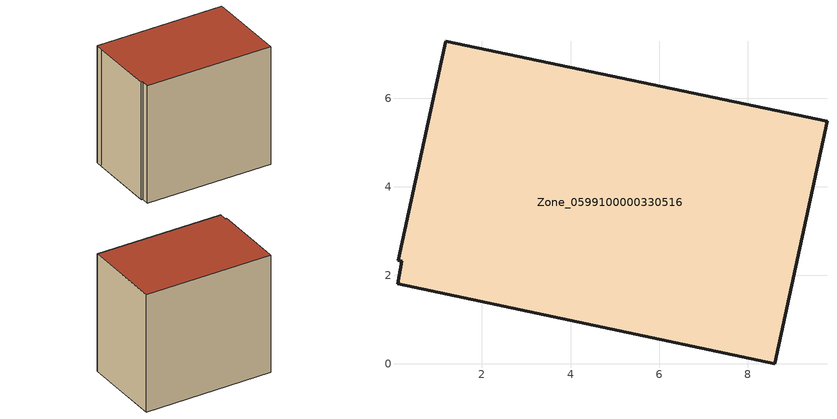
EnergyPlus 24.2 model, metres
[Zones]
Zone_0599100000330516
 floor ground (C_G): 1.08,6.82 1.18,7.29 9.79,5.48 8.61,0 0.09,1.81 0.19,2.32 0.11,2.34 z0
 wall outside (C_F): 9.79,5.48 1.18,7.29 1.08,6.82 0.11,2.34 0.19,2.32 0.09,1.81 8.61,0 9.79,5.48 z0:8.18
 roof outside (C_R): 1.18,7.29 1.08,6.82 0.11,2.34 0.19,2.32 0.09,1.81 8.61,0 9.79,5.48 z8.18
[BUILDING]
Pand.0599100000330516: North Axis=0; Terrain=City; Loads Convergence Tolerance Value=0.04; Temperature Convergence Tolerance Value=0.4; Solar Distribution=FullExterior; Maximum Number of Warmup Days=25; Minimum Number of Warmup Days=1
[Site:Location]
Rotterdam.The.Hague.AP_ZH_NLD Design_Conditions: Latitude=51.96; Longitude=4.45; Time Zone=1; Elevation=-4.5
[SITE:GROUNDTEMPERATURE:BUILDINGSURFACE]
18, 18, 18, 18, 18, 18, 18, 18, 18, 18, 18, 18
[MATERIAL] Thermal Absorptance=0.9; Solar Absorptance=0.7; Visible Absorptance=0.7
Name | Roughness | Thickness | Conductivity | Density | Specific Heat
G.TC.1975-1991 | MediumSmooth | 0.15 | 0.288461 | 540 | 1210
F.TC.1975-1991 | Rough | 0.3 | 0.230769 | 1920 | 840
R.TC.1975-1991 | MediumRough | 0.2 | 0.153846 | 1500 | 1000
[CONSTRUCTION]
C_G: G.TC.1975-1991
C_F: F.TC.1975-1991
C_R: R.TC.1975-1991
[ZONE]
Zone_0599100000330516: Type=1; Multiplier=1; Ceiling Height=Autocalculate; Volume=Autocalculate; Floor Area=autocalculate; Part of Total Floor Area=Yes
[ZONEINFILTRATION:DESIGNFLOWRATE]
Infil_Zone_0599100000330516: Zone or ZoneList or Space or SpaceList=Zone_0599100000330516; Schedule=AlwaysOn; Design Flow Rate Calculation Method=Flow/Area; Flow Rate per Floor Area=0.003; Constant Term Coefficient=1; Temperature Term Coefficient=0; Velocity Term Coefficient=0; Velocity Squared Term Coefficient=0
[HVACTEMPLATE:ZONE:IDEALLOADSAIRSYSTEM]
Zone_0599100000330516: Maximum Heating Supply Air Temperature=50; Minimum Cooling Supply Air Temperature=13; Maximum Heating Supply Air Humidity Ratio=0.0156; Minimum Cooling Supply Air Humidity Ratio=0.0077; Heating Limit=NoLimit; Cooling Limit=NoLimit; Dehumidification Control Type=ConstantSensibleHeatRatio; Cooling Sensible Heat Ratio=0.7; Dehumidification Setpoint=60; Humidification Control Type=None; Humidification Setpoint=30; Outdoor Air Method=None; Outdoor Air Flow Rate per Person=0.00944; Outdoor Air Flow Rate per Zone Floor Area=0; Outdoor Air Flow Rate per Zone=0; Demand Controlled Ventilation Type=None; Outdoor Air Economizer Type=NoEconomizer; Heat Recovery Type=None; Sensible Heat Recovery Effectiveness=0.7; Latent Heat Recovery Effectiveness=0.65
[ZONECONTROL:THERMOSTAT]
ThermostatControl_Zone_0599100000330516: Zone or ZoneList=Zone_0599100000330516; Control Type Schedule=DualSetpointControlType; Control 1=Thermostat_Zone_0599100000330516; Temperature Difference Between Cutout And Setpoint=0
[THERMOSTATSETPOINT:DUALSETPOINT]
Thermostat_Zone_0599100000330516: Heating Setpoint Temperature Schedule=HeatingSetpoint_Zone_0599100000330516; Cooling Setpoint Temperature Schedule=CoolingSetpoint_Zone_0599100000330516
[SCHEDULE:COMPACT]
HeatingSetpoint_Zone_0599100000330516: Through: 12/31, For: AllDays, Until: 24:00, 21
CoolingSetpoint_Zone_0599100000330516: Through: 12/31, For: AllDays, Until: 24:00, 24
DualSetpointControlType: Through: 12/31, For: AllDays, Until: 24:00, 4
AlwaysOn: Through: 12/31, For: AllDays, Until: 24:00, 1
